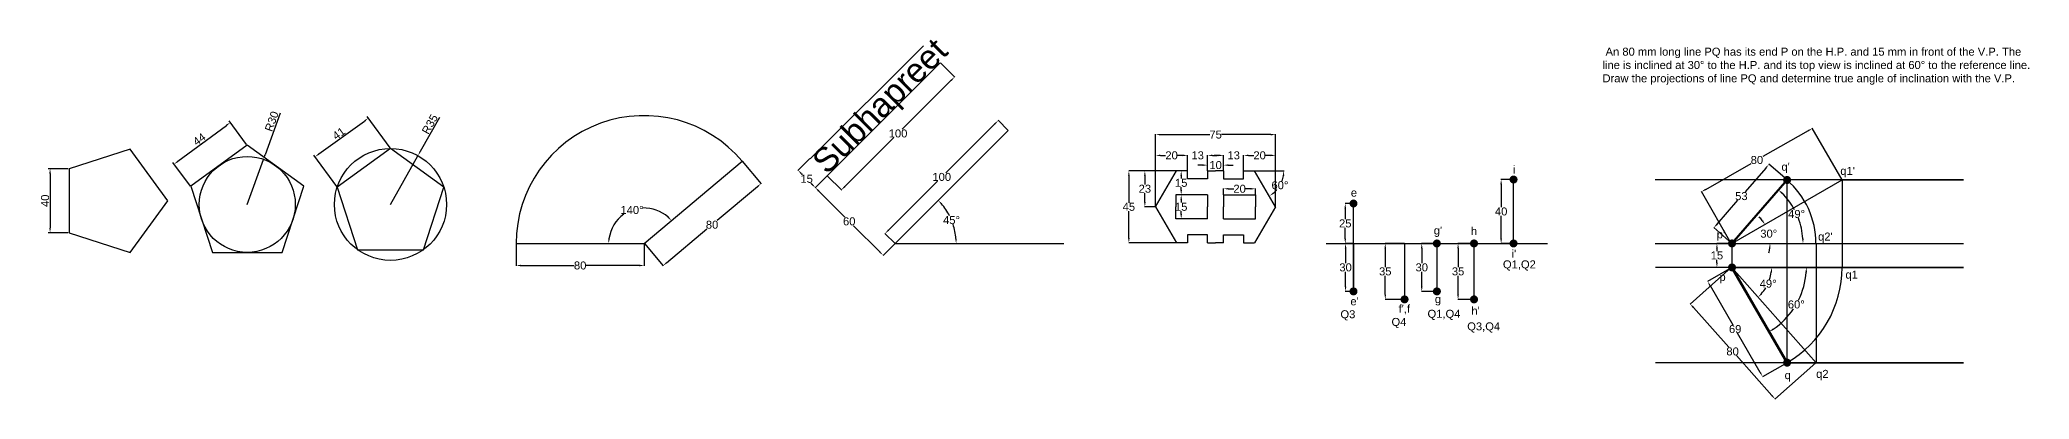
# Model space of a CAD drawing. Header units: millimetres. Extents: x 551 to 5092, y -66 to 254.
# Drawn here: x 551 to 1794, y -9 to 216 of the extents above; entities that cross this region are included whole.
import ezdxf

# ---------------------------------------------------------------- set-up
doc = ezdxf.new("R2010")
doc.units = ezdxf.units.MM
doc.header["$PDMODE"] = 35
doc.header["$PDSIZE"] = 5
doc.styles.get("Standard").update_dxf_attribs({"font": 'arial.ttf'})
doc.dimstyles.new('ISO-25', dxfattribs={"dimtxt": 5, "dimasz": 3, "dimexe": 1.25, "dimexo": 0.625, "dimtad": 1, "dimdec": 0, "dimtxsty": 'Standard', "dimcen": 2.5, "dimadec": 0, "dimazin": 0, "dimtfac": 1, "dimtdec": 0, "dimtmove": 0, "dimatfit": 3, "dimfxl": 1, "dimarcsym": 0})
doc.dimstyles.get("Standard").update_dxf_attribs({"dimtxt": 5, "dimasz": 3, "dimexe": 0.18, "dimexo": 0.0625, "dimgap": 0.09, "dimtad": 0, "dimtih": 1, "dimtoh": 1, "dimdec": 0, "dimzin": 0, "dimdsep": 46, "dimtxsty": 'Standard', "dimcen": 0.09, "dimadec": 0, "dimazin": 0, "dimtfac": 1, "dimtdec": 0, "dimtofl": 0, "dimtmove": 0, "dimatfit": 3, "dimfxl": 1, "dimtolj": 1, "dimtzin": 0, "dimarcsym": 0})

# ---------------------------------------------------------------- blocks, each defined once
blk = doc.blocks.new('*D1')
at = {"color": 0, "lineweight": -2, "transparency": 16777216}
for p, q in [((568.9, 134.9), (556.3, 134.9)), ((557.5, 131.9), (557.5, 97.9)), ((568.9, 94.9), (556.3, 94.9))]:
    blk.add_line(p, q, dxfattribs=at)
at = {"color": 0, "transparency": 16777216}
for points in [[(557, 131.9), (558, 131.9), (557.5, 134.9)], [(557, 97.9), (558, 97.9), (557.5, 94.9)]]:
    blk.add_solid(points, dxfattribs=at)
at = {"layer": 'Defpoints', "color": 0, "transparency": 16777216}
for p in [(569.5, 134.9), (557.5, 94.9), (569.5, 94.9)]:
    blk.add_point(p, dxfattribs=at)
at = {"color": 0, "transparency": 16777216, "insert": (554.4, 114.9), "char_height": 5, "attachment_point": 5, "rotation": 90}
blk.add_mtext('40', dxfattribs=at)
blk = doc.blocks.new('*D2')
at = {"color": 0, "lineweight": -2, "transparency": 16777216}
for p, q in [((637.4, 139.6), (667.7, 162.1)), ((680.3, 150.2), (669.3, 164.9)), ((645.2, 124), (634.2, 138.8))]:
    blk.add_line(p, q, dxfattribs=at)
at = {"color": 0, "transparency": 16777216}
for points in [[(667.4, 162.5), (668, 161.7), (670.1, 163.9)], [(637.1, 140), (637.7, 139.2), (635, 137.8)]]:
    blk.add_solid(points, dxfattribs=at)
at = {"layer": 'Defpoints', "color": 0, "transparency": 16777216}
for p in [(670.1, 163.9), (680.7, 149.7), (645.6, 123.5)]:
    blk.add_point(p, dxfattribs=at)
at = {"color": 0, "transparency": 16777216, "insert": (650.7, 153.4), "char_height": 5, "attachment_point": 5, "rotation": 36.6426}
blk.add_mtext('44', dxfattribs=at)
blk = doc.blocks.new('*D3')
at = {"color": 0, "lineweight": -2, "transparency": 16777216}
for p, q in [((725.5, 144.2), (754, 164.8)), ((769.9, 148.1), (755.7, 167.6)), ((736.6, 123.9), (722.4, 143.4))]:
    blk.add_line(p, q, dxfattribs=at)
at = {"color": 0, "transparency": 16777216}
for points in [[(753.7, 165.2), (754.3, 164.4), (756.4, 166.6)], [(725.2, 144.6), (725.8, 143.8), (723.1, 142.4)]]:
    blk.add_solid(points, dxfattribs=at)
at = {"layer": 'Defpoints', "color": 0, "transparency": 16777216}
for p in [(756.4, 166.6), (770.2, 147.6), (736.9, 123.4)]:
    blk.add_point(p, dxfattribs=at)
at = {"color": 0, "transparency": 16777216, "insert": (737.9, 157), "char_height": 5, "attachment_point": 5, "rotation": 36}
blk.add_mtext('41', dxfattribs=at)
blk = doc.blocks.new('*D4')
at = {"color": 0, "lineweight": -2, "transparency": 16777216}
for p, q in [((701.2, 169.8), (691.8, 143.6)), ((680.7, 112.6), (690.8, 140.8))]:
    blk.add_line(p, q, dxfattribs=at)
at = {"color": 0, "transparency": 16777216}
blk.add_solid([(691.3, 143.8), (692.3, 143.5), (690.8, 140.8)], dxfattribs=at)
at = {"layer": 'Defpoints', "color": 0, "transparency": 16777216}
for p in [(690.8, 140.8), (680.7, 112.6)]:
    blk.add_point(p, dxfattribs=at)
at = {"color": 0, "transparency": 16777216, "insert": (696, 164.6), "char_height": 5, "attachment_point": 5, "rotation": 70.298}
blk.add_mtext('R30', dxfattribs=at)
blk = doc.blocks.new('*D5')
at = {"color": 0, "lineweight": -2, "transparency": 16777216}
for p, q in [((800.8, 167), (788.8, 145.7)), ((770.2, 112.6), (787.3, 143.1))]:
    blk.add_line(p, q, dxfattribs=at)
at = {"color": 0, "transparency": 16777216}
blk.add_solid([(788.4, 146), (789.2, 145.5), (787.3, 143.1)], dxfattribs=at)
at = {"layer": 'Defpoints', "color": 0, "transparency": 16777216}
for p in [(787.3, 143.1), (770.2, 112.6)]:
    blk.add_point(p, dxfattribs=at)
at = {"color": 0, "transparency": 16777216, "insert": (794.8, 162.8), "char_height": 5, "attachment_point": 5, "rotation": 60.7041}
blk.add_mtext('R35', dxfattribs=at)
blk = doc.blocks.new('*D6')
at = {"color": 0, "lineweight": -2, "transparency": 16777216}
for p, q in [((848.7, 88.1), (848.7, 74.2)), ((928.7, 88.1), (928.7, 74.2)), ((851.7, 74.4), (885, 74.4)), ((925.7, 74.4), (892.4, 74.4))]:
    blk.add_line(p, q, dxfattribs=at)
at = {"color": 0, "transparency": 16777216}
for points in [[(851.7, 74.9), (851.7, 73.9), (848.7, 74.4)], [(925.7, 74.9), (925.7, 73.9), (928.7, 74.4)]]:
    blk.add_solid(points, dxfattribs=at)
at = {"layer": 'Defpoints', "color": 0, "transparency": 16777216}
for p in [(848.7, 88.2), (928.7, 88.2), (928.7, 74.4)]:
    blk.add_point(p, dxfattribs=at)
at = {"color": 0, "transparency": 16777216, "insert": (888.7, 74.4), "char_height": 5, "attachment_point": 5}
blk.add_mtext('\\A1;80', dxfattribs=at)
blk = doc.blocks.new('*D7')
at = {"color": 0, "lineweight": -2, "transparency": 16777216}
for p, q in [((990, 139.6), (1001.8, 125.5)), ((999.4, 123.7), (974.2, 102.6)), ((928.8, 88.1), (940.5, 74.1)), ((942.7, 76.1), (967.9, 97.3))]:
    blk.add_line(p, q, dxfattribs=at)
at = {"color": 0, "transparency": 16777216}
for points in [[(999.1, 124.1), (999.7, 123.3), (1001.7, 125.6)], [(942.4, 76.5), (943, 75.8), (940.4, 74.2)]]:
    blk.add_solid(points, dxfattribs=at)
at = {"layer": 'Defpoints', "color": 0, "transparency": 16777216}
for p in [(990, 139.6), (1001.7, 125.6), (928.7, 88.2)]:
    blk.add_point(p, dxfattribs=at)
at = {"color": 0, "transparency": 16777216, "insert": (971.1, 99.9), "char_height": 5, "attachment_point": 5}
blk.add_mtext('\\A1;80', dxfattribs=at)
blk = doc.blocks.new('*D8')
at = {"color": 0, "lineweight": -2, "transparency": 16777216}
for start, end in [(124.8326, 172.2631), (47.7369, 92.3271)]:
    blk.add_arc((928.7, 88.2), 22.2, start, end, dxfattribs=at)
at = {"color": 0, "transparency": 16777216}
for points in [[(944, 105), (943.3, 104.3), (945.7, 102.5)], [(907.2, 91.1), (906.2, 91.2), (906.5, 88.2)]]:
    blk.add_solid(points, dxfattribs=at)
at = {"layer": 'Defpoints', "color": 0, "transparency": 16777216}
for p in [(990, 139.6), (930, 110.4), (848.7, 88.2), (928.7, 88.2), (928.7, 88.2)]:
    blk.add_point(p, dxfattribs=at)
at = {"color": 0, "transparency": 16777216, "insert": (921.1, 109.1), "char_height": 5, "attachment_point": 5}
blk.add_mtext('\\A1;140°', dxfattribs=at)
blk = doc.blocks.new('*D9')
at = {"color": 0, "lineweight": -2, "transparency": 16777216}
for p, q in [((1147.8, 163), (1117.2, 132.4)), ((1156.1, 158.9), (1149.8, 165.3)), ((1081.3, 96.5), (1111.9, 127.1)), ((1085.4, 88.2), (1079.1, 94.5))]:
    blk.add_line(p, q, dxfattribs=at)
at = {"color": 0, "transparency": 16777216}
for points in [[(1147.4, 163.4), (1148.1, 162.7), (1149.9, 165.1)], [(1081, 96.9), (1081.7, 96.2), (1079.2, 94.4)]]:
    blk.add_solid(points, dxfattribs=at)
at = {"layer": 'Defpoints', "color": 0, "transparency": 16777216}
for p in [(1149.9, 165.1), (1156.1, 158.9), (1085.4, 88.2)]:
    blk.add_point(p, dxfattribs=at)
at = {"color": 0, "transparency": 16777216, "insert": (1114.6, 129.8), "char_height": 5, "attachment_point": 5}
blk.add_mtext('\\A1;100', dxfattribs=at)
blk = doc.blocks.new('*D10')
at = {"color": 0, "lineweight": -2, "transparency": 16777216}
for p, q in [((1113.8, 201.3), (1122.8, 192.3)), ((1120.5, 190.3), (1089.9, 159.7)), ((1054.1, 123.8), (1084.6, 154.4)), ((1043, 130.6), (1052.1, 121.5))]:
    blk.add_line(p, q, dxfattribs=at)
at = {"color": 0, "transparency": 16777216}
for points in [[(1120.2, 190.6), (1120.9, 189.9), (1122.6, 192.4)], [(1053.7, 124.2), (1054.4, 123.4), (1051.9, 121.7)]]:
    blk.add_solid(points, dxfattribs=at)
at = {"layer": 'Defpoints', "color": 0, "transparency": 16777216}
for p in [(1113.7, 201.3), (1122.6, 192.4), (1043, 130.6)]:
    blk.add_point(p, dxfattribs=at)
at = {"color": 0, "transparency": 16777216, "insert": (1087.3, 157), "char_height": 5, "attachment_point": 5}
blk.add_mtext('\\A1;100', dxfattribs=at)
blk = doc.blocks.new('*D11')
at = {"color": 0, "lineweight": -2, "transparency": 16777216}
for p, q in [((1043, 130.6), (1035.5, 123.1)), ((1037.7, 121.1), (1054.1, 104.6)), ((1075.9, 82.9), (1059.4, 99.3)), ((1085.4, 88.1), (1077.9, 80.6))]:
    blk.add_line(p, q, dxfattribs=at)
at = {"color": 0, "transparency": 16777216}
for points in [[(1038.1, 121.4), (1037.3, 120.7), (1035.6, 123.2)], [(1076.2, 83.2), (1075.5, 82.5), (1078, 80.8)]]:
    blk.add_solid(points, dxfattribs=at)
at = {"layer": 'Defpoints', "color": 0, "transparency": 16777216}
for p in [(1043, 130.6), (1085.4, 88.2), (1078, 80.8)]:
    blk.add_point(p, dxfattribs=at)
at = {"color": 0, "transparency": 16777216, "insert": (1056.8, 102), "char_height": 5, "attachment_point": 5}
blk.add_mtext('\\A1;60', dxfattribs=at)
blk = doc.blocks.new('*D12')
at = {"color": 0, "lineweight": -2, "transparency": 16777216}
for p, q in [((1032.2, 141.3), (1024.7, 133.8)), ((1026.9, 131.8), (1027.5, 131.2)), ((1033.5, 125.3), (1032.8, 125.9)), ((1043, 130.6), (1035.5, 123.1))]:
    blk.add_line(p, q, dxfattribs=at)
at = {"color": 0, "transparency": 16777216}
for points in [[(1027.3, 132.2), (1026.6, 131.5), (1024.8, 134)], [(1033.8, 125.7), (1033.1, 124.9), (1035.6, 123.2)]]:
    blk.add_solid(points, dxfattribs=at)
at = {"layer": 'Defpoints', "color": 0, "transparency": 16777216}
for p in [(1032.2, 141.4), (1043, 130.6), (1035.6, 123.2)]:
    blk.add_point(p, dxfattribs=at)
at = {"color": 0, "transparency": 16777216, "insert": (1030.2, 128.6), "char_height": 5, "attachment_point": 5}
blk.add_mtext('\\A1;15', dxfattribs=at)
blk = doc.blocks.new('*D13')
at = {"color": 0, "lineweight": -2, "transparency": 16777216}
for start, end in [(26.8475, 40.4981), (4.5019, 18.2854)]:
    blk.add_arc((1085.4, 88.2), 38.2, start, end, dxfattribs=at)
at = {"color": 0, "transparency": 16777216}
for points in [[(1114.1, 112.6), (1114.8, 113.3), (1112.4, 115.2)], [(1124, 91.2), (1123, 91.2), (1123.6, 88.2)]]:
    blk.add_solid(points, dxfattribs=at)
at = {"layer": 'Defpoints', "color": 0, "transparency": 16777216}
for p in [(1156.1, 158.9), (1085.4, 88.2), (1085.4, 88.2), (1122.3, 98.1), (1190.9, 88.2)]:
    blk.add_point(p, dxfattribs=at)
at = {"color": 0, "transparency": 16777216, "insert": (1120.7, 102.8), "char_height": 5, "attachment_point": 5}
blk.add_mtext('\\A1;45°', dxfattribs=at)
blk = doc.blocks.new('*D14')
at = {"color": 0, "lineweight": -2, "transparency": 16777216}
for p, q in [((1261.3, 133.6), (1231.4, 133.6)), ((1231.5, 130.6), (1231.5, 113.7)), ((1231.5, 91.6), (1231.5, 108.5)), ((1261.3, 88.6), (1231.4, 88.6))]:
    blk.add_line(p, q, dxfattribs=at)
at = {"color": 0, "transparency": 16777216}
for points in [[(1231, 130.6), (1232, 130.6), (1231.5, 133.6)], [(1231, 91.6), (1232, 91.6), (1231.5, 88.6)]]:
    blk.add_solid(points, dxfattribs=at)
at = {"layer": 'Defpoints', "color": 0, "transparency": 16777216}
for p in [(1261.3, 133.6), (1231.5, 88.6), (1261.3, 88.6)]:
    blk.add_point(p, dxfattribs=at)
at = {"color": 0, "transparency": 16777216, "insert": (1231.5, 111.1), "char_height": 5, "attachment_point": 5}
blk.add_mtext('\\A1;45', dxfattribs=at)
blk = doc.blocks.new('*D15')
at = {"color": 0, "lineweight": -2, "transparency": 16777216}
for p, q in [((1268.2, 133.6), (1264, 133.6)), ((1264.2, 130.6), (1264.2, 128.8)), ((1268.2, 118.6), (1264, 118.6)), ((1264.2, 121.6), (1264.2, 123.5))]:
    blk.add_line(p, q, dxfattribs=at)
at = {"color": 0, "transparency": 16777216}
for points in [[(1263.7, 130.6), (1264.7, 130.6), (1264.2, 133.6)], [(1263.7, 121.6), (1264.7, 121.6), (1264.2, 118.6)]]:
    blk.add_solid(points, dxfattribs=at)
at = {"layer": 'Defpoints', "color": 0, "transparency": 16777216}
for p in [(1268.2, 133.6), (1264.2, 118.6), (1268.2, 118.6)]:
    blk.add_point(p, dxfattribs=at)
at = {"color": 0, "transparency": 16777216, "insert": (1264.2, 126.1), "char_height": 5, "attachment_point": 5}
blk.add_mtext('\\A1;15', dxfattribs=at)
blk = doc.blocks.new('*D16')
at = {"color": 0, "lineweight": -2, "transparency": 16777216}
for p, q in [((1248.2, 133.6), (1241.3, 133.6)), ((1241.5, 130.6), (1241.5, 125)), ((1241.5, 114.1), (1241.5, 119.7)), ((1248.2, 111.1), (1241.3, 111.1))]:
    blk.add_line(p, q, dxfattribs=at)
at = {"color": 0, "transparency": 16777216}
for points in [[(1241, 130.6), (1242, 130.6), (1241.5, 133.6)], [(1241, 114.1), (1242, 114.1), (1241.5, 111.1)]]:
    blk.add_solid(points, dxfattribs=at)
at = {"layer": 'Defpoints', "color": 0, "transparency": 16777216}
for p in [(1241.5, 133.6), (1248.2, 133.6), (1248.2, 111.1)]:
    blk.add_point(p, dxfattribs=at)
at = {"color": 0, "transparency": 16777216, "insert": (1241.5, 122.4), "char_height": 5, "attachment_point": 5}
blk.add_mtext('\\A1;23', dxfattribs=at)
blk = doc.blocks.new('*D18')
at = {"color": 0, "lineweight": -2, "transparency": 16777216}
for p, q in [((1248.2, 111.2), (1248.2, 156.5)), ((1251.2, 156.3), (1282.1, 156.3)), ((1320.2, 156.3), (1289.4, 156.3)), ((1323.2, 111.2), (1323.2, 156.5))]:
    blk.add_line(p, q, dxfattribs=at)
at = {"color": 0, "transparency": 16777216}
for points in [[(1251.2, 156.8), (1251.2, 155.8), (1248.2, 156.3)], [(1320.2, 156.8), (1320.2, 155.8), (1323.2, 156.3)]]:
    blk.add_solid(points, dxfattribs=at)
at = {"layer": 'Defpoints', "color": 0, "transparency": 16777216}
for p in [(1323.2, 156.3), (1248.2, 111.1), (1323.2, 111.1)]:
    blk.add_point(p, dxfattribs=at)
at = {"color": 0, "transparency": 16777216, "insert": (1285.7, 156.3), "char_height": 5, "attachment_point": 5}
blk.add_mtext('\\A1;75', dxfattribs=at)
blk = doc.blocks.new('*D19')
at = {"color": 0, "lineweight": -2, "transparency": 16777216}
for p, q in [((1265.2, 143.3), (1262.2, 143.3)), ((1268.2, 133.7), (1268.2, 143.4)), ((1280.7, 133.7), (1280.7, 143.4)), ((1283.7, 143.3), (1286.7, 143.3))]:
    blk.add_line(p, q, dxfattribs=at)
at = {"color": 0, "transparency": 16777216}
for points in [[(1265.2, 143.8), (1265.2, 142.8), (1268.2, 143.3)], [(1283.7, 143.8), (1283.7, 142.8), (1280.7, 143.3)]]:
    blk.add_solid(points, dxfattribs=at)
at = {"layer": 'Defpoints', "color": 0, "transparency": 16777216}
for p in [(1280.7, 143.3), (1268.2, 133.6), (1280.7, 133.6)]:
    blk.add_point(p, dxfattribs=at)
at = {"color": 0, "transparency": 16777216, "insert": (1274.5, 143.3), "char_height": 5, "attachment_point": 5}
blk.add_mtext('\\A1;13', dxfattribs=at)
blk = doc.blocks.new('*D21')
at = {"color": 0, "lineweight": -2, "transparency": 16777216}
for p, q in [((1277.7, 137.2), (1274.7, 137.2)), ((1280.7, 133.7), (1280.7, 137.3)), ((1290.7, 133.7), (1290.7, 137.3)), ((1293.7, 137.2), (1296.7, 137.2))]:
    blk.add_line(p, q, dxfattribs=at)
at = {"color": 0, "transparency": 16777216}
for points in [[(1277.7, 137.7), (1277.7, 136.7), (1280.7, 137.2)], [(1293.7, 137.7), (1293.7, 136.7), (1290.7, 137.2)]]:
    blk.add_solid(points, dxfattribs=at)
at = {"layer": 'Defpoints', "color": 0, "transparency": 16777216}
for p in [(1290.7, 137.2), (1280.7, 133.6), (1290.7, 133.6)]:
    blk.add_point(p, dxfattribs=at)
at = {"color": 0, "transparency": 16777216, "insert": (1285.7, 137.2), "char_height": 5, "attachment_point": 5}
blk.add_mtext('\\A1;10', dxfattribs=at)
blk = doc.blocks.new('*D22')
at = {"color": 0, "lineweight": -2, "transparency": 16777216}
for p, q in [((1268.2, 118.6), (1264.1, 118.6)), ((1264.2, 115.6), (1264.2, 113.8)), ((1268.2, 103.6), (1264.1, 103.6)), ((1264.2, 106.6), (1264.2, 108.5))]:
    blk.add_line(p, q, dxfattribs=at)
at = {"color": 0, "transparency": 16777216}
for points in [[(1263.7, 115.6), (1264.7, 115.6), (1264.2, 118.6)], [(1263.7, 106.6), (1264.7, 106.6), (1264.2, 103.6)]]:
    blk.add_solid(points, dxfattribs=at)
at = {"layer": 'Defpoints', "color": 0, "transparency": 16777216}
for p in [(1268.2, 118.6), (1264.2, 103.6), (1268.2, 103.6)]:
    blk.add_point(p, dxfattribs=at)
at = {"color": 0, "transparency": 16777216, "insert": (1264.2, 111.1), "char_height": 5, "attachment_point": 5}
blk.add_mtext('\\A1;15', dxfattribs=at)
blk = doc.blocks.new('*D24')
at = {"color": 0, "lineweight": -2, "transparency": 16777216}
for p, q in [((1371.8, 113.2), (1366.6, 113.2)), ((1366.7, 110.2), (1366.7, 103.3)), ((1371.8, 88.2), (1366.6, 88.2)), ((1366.7, 91.2), (1366.7, 98))]:
    blk.add_line(p, q, dxfattribs=at)
at = {"color": 0, "transparency": 16777216}
for points in [[(1366.2, 110.2), (1367.2, 110.2), (1366.7, 113.2)], [(1366.2, 91.2), (1367.2, 91.2), (1366.7, 88.2)]]:
    blk.add_solid(points, dxfattribs=at)
at = {"layer": 'Defpoints', "color": 0, "transparency": 16777216}
for p in [(1371.9, 113.2), (1366.7, 88.2), (1371.9, 88.2)]:
    blk.add_point(p, dxfattribs=at)
at = {"color": 0, "transparency": 16777216, "insert": (1366.7, 100.7), "char_height": 5, "attachment_point": 5}
blk.add_mtext('\\A1;25', dxfattribs=at)
blk = doc.blocks.new('*D25')
at = {"color": 0, "lineweight": -2, "transparency": 16777216}
for p, q in [((1371.8, 88.2), (1366.7, 88.2)), ((1366.9, 85.2), (1366.9, 75.8)), ((1366.9, 61.2), (1366.9, 70.5)), ((1371.8, 58.2), (1366.7, 58.2))]:
    blk.add_line(p, q, dxfattribs=at)
at = {"color": 0, "transparency": 16777216}
for points in [[(1366.4, 85.2), (1367.4, 85.2), (1366.9, 88.2)], [(1366.4, 61.2), (1367.4, 61.2), (1366.9, 58.2)]]:
    blk.add_solid(points, dxfattribs=at)
at = {"layer": 'Defpoints', "color": 0, "transparency": 16777216}
for p in [(1371.9, 88.2), (1366.9, 58.2), (1371.9, 58.2)]:
    blk.add_point(p, dxfattribs=at)
at = {"color": 0, "transparency": 16777216, "insert": (1366.9, 73.2), "char_height": 5, "attachment_point": 5}
blk.add_mtext('\\A1;30', dxfattribs=at)
blk = doc.blocks.new('*D26')
at = {"color": 0, "lineweight": -2, "transparency": 16777216}
for p, q in [((1403.7, 88.2), (1391.6, 88.2)), ((1391.7, 85.2), (1391.7, 73.3)), ((1391.7, 56.2), (1391.7, 68)), ((1403.7, 53.2), (1391.6, 53.2))]:
    blk.add_line(p, q, dxfattribs=at)
at = {"color": 0, "transparency": 16777216}
for points in [[(1391.2, 85.2), (1392.2, 85.2), (1391.7, 88.2)], [(1391.2, 56.2), (1392.2, 56.2), (1391.7, 53.2)]]:
    blk.add_solid(points, dxfattribs=at)
at = {"layer": 'Defpoints', "color": 0, "transparency": 16777216}
for p in [(1403.7, 88.2), (1391.7, 53.2), (1403.7, 53.2)]:
    blk.add_point(p, dxfattribs=at)
at = {"color": 0, "transparency": 16777216, "insert": (1391.7, 70.7), "char_height": 5, "attachment_point": 5}
blk.add_mtext('\\A1;35', dxfattribs=at)
blk = doc.blocks.new('*D27')
at = {"color": 0, "lineweight": -2, "transparency": 16777216}
for p, q in [((1423.9, 88.2), (1414.3, 88.2)), ((1414.5, 85.2), (1414.5, 75.8)), ((1414.5, 61.2), (1414.5, 70.5)), ((1423.9, 58.2), (1414.3, 58.2))]:
    blk.add_line(p, q, dxfattribs=at)
at = {"color": 0, "transparency": 16777216}
for points in [[(1414, 85.2), (1415, 85.2), (1414.5, 88.2)], [(1414, 61.2), (1415, 61.2), (1414.5, 58.2)]]:
    blk.add_solid(points, dxfattribs=at)
at = {"layer": 'Defpoints', "color": 0, "transparency": 16777216}
for p in [(1423.9, 88.2), (1414.5, 58.2), (1423.9, 58.2)]:
    blk.add_point(p, dxfattribs=at)
at = {"color": 0, "transparency": 16777216, "insert": (1414.5, 73.2), "char_height": 5, "attachment_point": 5}
blk.add_mtext('\\A1;30', dxfattribs=at)
blk = doc.blocks.new('*D28')
at = {"color": 0, "lineweight": -2, "transparency": 16777216}
for p, q in [((1447.1, 88.2), (1437, 88.2)), ((1437.2, 85.2), (1437.2, 73.3)), ((1437.2, 56.2), (1437.2, 68)), ((1447.1, 53.2), (1437, 53.2))]:
    blk.add_line(p, q, dxfattribs=at)
at = {"color": 0, "transparency": 16777216}
for points in [[(1436.7, 85.2), (1437.7, 85.2), (1437.2, 88.2)], [(1436.7, 56.2), (1437.7, 56.2), (1437.2, 53.2)]]:
    blk.add_solid(points, dxfattribs=at)
at = {"layer": 'Defpoints', "color": 0, "transparency": 16777216}
for p in [(1447.1, 88.2), (1437.2, 53.2), (1447.1, 53.2)]:
    blk.add_point(p, dxfattribs=at)
at = {"color": 0, "transparency": 16777216, "insert": (1437.2, 70.7), "char_height": 5, "attachment_point": 5}
blk.add_mtext('\\A1;35', dxfattribs=at)
blk = doc.blocks.new('*D29')
at = {"color": 0, "lineweight": -2, "transparency": 16777216}
for p, q in [((1471.8, 128.2), (1463.9, 128.2)), ((1464.1, 125.2), (1464.1, 110.8)), ((1464.1, 91.2), (1464.1, 105.5)), ((1471.8, 88.2), (1463.9, 88.2))]:
    blk.add_line(p, q, dxfattribs=at)
at = {"color": 0, "transparency": 16777216}
for points in [[(1463.6, 125.2), (1464.6, 125.2), (1464.1, 128.2)], [(1463.6, 91.2), (1464.6, 91.2), (1464.1, 88.2)]]:
    blk.add_solid(points, dxfattribs=at)
at = {"layer": 'Defpoints', "color": 0, "transparency": 16777216}
for p in [(1464.1, 128.2), (1471.9, 128.2), (1471.9, 88.2)]:
    blk.add_point(p, dxfattribs=at)
at = {"color": 0, "transparency": 16777216, "insert": (1464.1, 108.2), "char_height": 5, "attachment_point": 5}
blk.add_mtext('\\A1;40', dxfattribs=at)
blk = doc.blocks.new('*D30')
at = {"color": 0, "lineweight": -2, "transparency": 16777216}
for p, q in [((1608.3, 88.2), (1598.8, 88.2)), ((1598.9, 85.2), (1598.9, 83.3)), ((1598.9, 76.2), (1598.9, 78)), ((1608.3, 73.2), (1598.8, 73.2))]:
    blk.add_line(p, q, dxfattribs=at)
at = {"color": 0, "transparency": 16777216}
for points in [[(1598.4, 85.2), (1599.4, 85.2), (1598.9, 88.2)], [(1598.4, 76.2), (1599.4, 76.2), (1598.9, 73.2)]]:
    blk.add_solid(points, dxfattribs=at)
at = {"layer": 'Defpoints', "color": 0, "transparency": 16777216}
for p in [(1608.3, 88.2), (1598.9, 73.2), (1608.3, 73.2)]:
    blk.add_point(p, dxfattribs=at)
at = {"color": 0, "transparency": 16777216, "insert": (1598.9, 80.7), "char_height": 5, "attachment_point": 5}
blk.add_mtext('\\A1;15', dxfattribs=at)
blk = doc.blocks.new('*D31')
at = {"color": 0, "lineweight": -2, "transparency": 16777216}
for p, q in [((1642.7, 127.9), (1631.3, 137.8)), ((1629.4, 135.4), (1616.5, 120.5)), ((1599, 100.2), (1611.9, 115.2)), ((1608.3, 88.2), (1596.9, 98.1))]:
    blk.add_line(p, q, dxfattribs=at)
at = {"color": 0, "transparency": 16777216}
for points in [[(1629.1, 135.7), (1629.8, 135.1), (1631.4, 137.7)], [(1598.6, 100.6), (1599.4, 99.9), (1597, 98)]]:
    blk.add_solid(points, dxfattribs=at)
at = {"layer": 'Defpoints', "color": 0, "transparency": 16777216}
for p in [(1631.4, 137.7), (1642.7, 127.9), (1608.3, 88.2)]:
    blk.add_point(p, dxfattribs=at)
at = {"color": 0, "transparency": 16777216, "insert": (1614.2, 117.8), "char_height": 5, "attachment_point": 5}
blk.add_mtext('\\A1;53', dxfattribs=at)
blk = doc.blocks.new('*D33')
at = {"color": 0, "lineweight": -2, "transparency": 16777216}
for p, q in [((1608.3, 73.1), (1593, 64.3)), ((1594.6, 61.8), (1608.8, 37.3)), ((1626, 7.4), (1611.8, 32)), ((1642.7, 13.6), (1627.3, 4.7))]:
    blk.add_line(p, q, dxfattribs=at)
at = {"color": 0, "transparency": 16777216}
for points in [[(1595, 62.1), (1594.2, 61.6), (1593.1, 64.4)], [(1626.4, 7.7), (1625.6, 7.2), (1627.5, 4.8)]]:
    blk.add_solid(points, dxfattribs=at)
at = {"layer": 'Defpoints', "color": 0, "transparency": 16777216}
for p in [(1608.3, 73.2), (1642.7, 13.6), (1627.5, 4.8)]:
    blk.add_point(p, dxfattribs=at)
at = {"color": 0, "transparency": 16777216, "insert": (1610.3, 34.6), "char_height": 5, "attachment_point": 5}
blk.add_mtext('\\A1;69', dxfattribs=at)
blk = doc.blocks.new('*D36')
at = {"color": 0, "lineweight": -2, "transparency": 16777216}
for p, q in [((1607.8, 73.1), (1582.1, 50.3)), ((1584.2, 48.1), (1606.4, 23.2)), ((1633.2, -6.9), (1611.1, 18)), ((1660.8, 13.6), (1635.1, -9.3))]:
    blk.add_line(p, q, dxfattribs=at)
at = {"color": 0, "transparency": 16777216}
for points in [[(1584.6, 48.5), (1583.8, 47.8), (1582.2, 50.4)], [(1633.6, -6.6), (1632.9, -7.3), (1635.2, -9.2)]]:
    blk.add_solid(points, dxfattribs=at)
at = {"layer": 'Defpoints', "color": 0, "transparency": 16777216}
for p in [(1607.8, 73.2), (1582.2, 50.4), (1660.9, 13.6)]:
    blk.add_point(p, dxfattribs=at)
at = {"color": 0, "transparency": 16777216, "insert": (1608.7, 20.6), "char_height": 5, "attachment_point": 5}
blk.add_mtext('\\A1;80', dxfattribs=at)
blk = doc.blocks.new('*D37')
at = {"color": 0, "lineweight": -2, "transparency": 16777216}
for p, q in [((1656, 158.7), (1627.6, 142.5)), ((1677.1, 127.9), (1658.5, 160.4)), ((1591.9, 122), (1620.3, 138.3)), ((1607.8, 88.2), (1589.2, 120.7))]:
    blk.add_line(p, q, dxfattribs=at)
at = {"color": 0, "transparency": 16777216}
for points in [[(1655.7, 159.2), (1656.2, 158.3), (1658.6, 160.2)], [(1591.6, 122.5), (1592.1, 121.6), (1589.3, 120.5)]]:
    blk.add_solid(points, dxfattribs=at)
at = {"layer": 'Defpoints', "color": 0, "transparency": 16777216}
for p in [(1677.1, 127.9), (1589.3, 120.5), (1607.8, 88.2)]:
    blk.add_point(p, dxfattribs=at)
at = {"color": 0, "transparency": 16777216, "insert": (1623.9, 140.4), "char_height": 5, "attachment_point": 5}
blk.add_mtext('\\A1;80', dxfattribs=at)
blk = doc.blocks.new('*D38')
at = {"color": 0, "lineweight": -2, "transparency": 16777216}
for start, end in [(37.2356, 44.4712), (345.5288, 352.7644)]:
    blk.add_arc((1608.3, 88.2), 23.8, start, end, dxfattribs=at)
at = {"color": 0, "transparency": 16777216}
for points in [[(1627.7, 102.8), (1626.8, 102.3), (1628.9, 100.1)], [(1631.4, 85.2), (1632.4, 85.2), (1632.1, 88.2)]]:
    blk.add_solid(points, dxfattribs=at)
at = {"layer": 'Defpoints', "color": 0, "transparency": 16777216}
for p in [(1677.1, 127.9), (1560.3, 88.2), (1608.3, 88.2), (1631.7, 92.3), (1753, 88.2)]:
    blk.add_point(p, dxfattribs=at)
at = {"color": 0, "transparency": 16777216, "insert": (1631.3, 94.3), "char_height": 5, "attachment_point": 5}
blk.add_mtext('\\A1;30°', dxfattribs=at)
blk = doc.blocks.new('*D39')
at = {"color": 0, "lineweight": -2, "transparency": 16777216}
for start, end in [(28.3658, 45.2323), (3.8743, 20.8536)]:
    blk.add_arc((1608.3, 88.2), 44.4, start, end, dxfattribs=at)
at = {"color": 0, "transparency": 16777216}
for points in [[(1639.2, 119.3), (1639.9, 120.1), (1637.4, 121.7)], [(1653.1, 91.2), (1652.1, 91.2), (1652.7, 88.2)]]:
    blk.add_solid(points, dxfattribs=at)
at = {"layer": 'Defpoints', "color": 0, "transparency": 16777216}
for p in [(1642.7, 127.9), (1650.9, 100.7), (1560.3, 88.2), (1608.3, 88.2), (1753, 88.2)]:
    blk.add_point(p, dxfattribs=at)
at = {"color": 0, "transparency": 16777216, "insert": (1648.7, 106.6), "char_height": 5, "attachment_point": 5}
blk.add_mtext('\\A1;49°', dxfattribs=at)
blk = doc.blocks.new('*D40')
at = {"color": 0, "lineweight": -2, "transparency": 16777216}
for start, end in [(342.2628, 353.0506), (318.3591, 328.7868)]:
    blk.add_arc((1608.3, 73.2), 24.7, start, end, dxfattribs=at)
at = {"color": 0, "transparency": 16777216}
for points in [[(1632.4, 70.2), (1633.4, 70.2), (1633.1, 73.2)], [(1627.2, 56.4), (1626.5, 57.1), (1624.7, 54.6)]]:
    blk.add_solid(points, dxfattribs=at)
at = {"layer": 'Defpoints', "color": 0, "transparency": 16777216}
for p in [(1560.6, 73.2), (1608.3, 73.2), (1753, 73.2), (1629.2, 59.9), (1660.9, 13.6)]:
    blk.add_point(p, dxfattribs=at)
at = {"color": 0, "transparency": 16777216, "insert": (1630.9, 63), "char_height": 5, "attachment_point": 5}
blk.add_mtext('\\A1;49°', dxfattribs=at)
blk = doc.blocks.new('*D41')
at = {"color": 0, "lineweight": -2, "transparency": 16777216}
for start, end in [(333.6994, 356.2975), (303.7025, 326.157)]:
    blk.add_arc((1608.3, 73.2), 46.4, start, end, dxfattribs=at)
at = {"color": 0, "transparency": 16777216}
for points in [[(1654.2, 70.2), (1655.2, 70.2), (1654.8, 73.2)], [(1634.4, 34.1), (1633.8, 35), (1631.5, 33)]]:
    blk.add_solid(points, dxfattribs=at)
at = {"layer": 'Defpoints', "color": 0, "transparency": 16777216}
for p in [(1560.6, 73.2), (1608.3, 73.2), (1753, 73.2), (1643.9, 43.3), (1642.7, 13.6)]:
    blk.add_point(p, dxfattribs=at)
at = {"color": 0, "transparency": 16777216, "insert": (1648.5, 50), "char_height": 5, "attachment_point": 5}
blk.add_mtext('\\A1;60°', dxfattribs=at)
blk = doc.blocks.new('*D100')
at = {"color": 0, "lineweight": -2, "transparency": 16777216}
for p, q in [((1290.7, 118.7), (1290.7, 122.6)), ((1293.7, 122.4), (1297, 122.4)), ((1307.6, 122.4), (1304.4, 122.4)), ((1310.6, 118.7), (1310.6, 122.6))]:
    blk.add_line(p, q, dxfattribs=at)
at = {"color": 0, "transparency": 16777216}
for points in [[(1293.7, 122.9), (1293.7, 121.9), (1290.7, 122.4)], [(1307.6, 122.9), (1307.6, 121.9), (1310.6, 122.4)]]:
    blk.add_solid(points, dxfattribs=at)
at = {"layer": 'Defpoints', "color": 0, "transparency": 16777216}
for p in [(1290.7, 118.6), (1310.6, 122.4), (1310.6, 118.6)]:
    blk.add_point(p, dxfattribs=at)
at = {"color": 0, "transparency": 16777216, "insert": (1300.7, 122.4), "char_height": 5, "attachment_point": 5}
blk.add_mtext('\\A1;20', dxfattribs=at)
blk = doc.blocks.new('*D101')
at = {"color": 0, "lineweight": -2, "transparency": 16777216}
blk.add_line((1310.2, 133.6), (1328.5, 133.6), dxfattribs=at)
for start, end in [(339.3336, 350.5274), (309.6831, 319.9175)]:
    blk.add_arc((1310.1, 133.6), 18.2, start, end, dxfattribs=at)
at = {"color": 0, "transparency": 16777216}
for points in [[(1327.6, 130.7), (1328.6, 130.6), (1328.3, 133.6)], [(1322, 119.2), (1321.5, 120), (1319.3, 117.9)]]:
    blk.add_solid(points, dxfattribs=at)
at = {"layer": 'Defpoints', "color": 0, "transparency": 16777216}
for p in [(1303.2, 133.6), (1310.1, 133.6), (1310.1, 133.6), (1324.1, 122), (1323.2, 111.1)]:
    blk.add_point(p, dxfattribs=at)
at = {"color": 0, "transparency": 16777216, "insert": (1325.9, 124.6), "char_height": 5, "attachment_point": 5}
blk.add_mtext('\\A1;60°', dxfattribs=at)
blk = doc.blocks.new('*D102')
at = {"color": 0, "lineweight": -2, "transparency": 16777216}
for p, q in [((1287.7, 143.3), (1284.7, 143.3)), ((1290.7, 133.7), (1290.7, 143.4)), ((1303.2, 133.7), (1303.2, 143.4)), ((1306.2, 143.3), (1309.2, 143.3))]:
    blk.add_line(p, q, dxfattribs=at)
at = {"color": 0, "transparency": 16777216}
for points in [[(1287.7, 143.8), (1287.7, 142.8), (1290.7, 143.3)], [(1306.2, 143.8), (1306.2, 142.8), (1303.2, 143.3)]]:
    blk.add_solid(points, dxfattribs=at)
at = {"layer": 'Defpoints', "color": 0, "transparency": 16777216}
for p in [(1303.2, 143.3), (1290.7, 133.6), (1303.2, 133.6)]:
    blk.add_point(p, dxfattribs=at)
at = {"color": 0, "transparency": 16777216, "insert": (1297, 143.3), "char_height": 5, "attachment_point": 5}
blk.add_mtext('\\A1;13', dxfattribs=at)
blk = doc.blocks.new('*D103')
at = {"color": 0, "lineweight": -2, "transparency": 16777216}
for p, q in [((1303.2, 133.7), (1303.2, 143.4)), ((1306.2, 143.3), (1309.5, 143.3)), ((1320.2, 143.3), (1316.9, 143.3)), ((1323.2, 133.7), (1323.2, 143.4))]:
    blk.add_line(p, q, dxfattribs=at)
at = {"color": 0, "transparency": 16777216}
for points in [[(1306.2, 143.8), (1306.2, 142.8), (1303.2, 143.3)], [(1320.2, 143.8), (1320.2, 142.8), (1323.2, 143.3)]]:
    blk.add_solid(points, dxfattribs=at)
at = {"layer": 'Defpoints', "color": 0, "transparency": 16777216}
for p in [(1323.2, 143.3), (1303.2, 133.6), (1323.2, 133.6)]:
    blk.add_point(p, dxfattribs=at)
at = {"color": 0, "transparency": 16777216, "insert": (1313.2, 143.3), "char_height": 5, "attachment_point": 5}
blk.add_mtext('\\A1;20', dxfattribs=at)
blk = doc.blocks.new('*D104')
at = {"color": 0, "lineweight": -2, "transparency": 16777216}
for p, q in [((1248.2, 133.7), (1248.2, 143.4)), ((1251.2, 143.3), (1254.5, 143.3)), ((1265.2, 143.3), (1261.9, 143.3)), ((1268.2, 133.7), (1268.2, 143.4))]:
    blk.add_line(p, q, dxfattribs=at)
at = {"color": 0, "transparency": 16777216}
for points in [[(1251.2, 143.8), (1251.2, 142.8), (1248.2, 143.3)], [(1265.2, 143.8), (1265.2, 142.8), (1268.2, 143.3)]]:
    blk.add_solid(points, dxfattribs=at)
at = {"layer": 'Defpoints', "color": 0, "transparency": 16777216}
for p in [(1268.2, 143.3), (1248.2, 133.6), (1268.2, 133.6)]:
    blk.add_point(p, dxfattribs=at)
at = {"color": 0, "transparency": 16777216, "insert": (1258.2, 143.3), "char_height": 5, "attachment_point": 5}
blk.add_mtext('\\A1;20', dxfattribs=at)

msp = doc.modelspace()

# ---------------------------------------------------------------- linework, layer by layer
for p, q in [((1032.4, 141.2), (1103.1, 211.9)), ((1043, 130.6), (1113.7, 201.3)), ((1085.4, 88.2), (1156.1, 158.9)), ((928.7, 88.2), (990, 139.6)), ((1248.2, 111.1), (1261.3, 133.6)), ((1268.2, 133.6), (1261.3, 133.6)), ((1268.2, 128.6), (1268.2, 133.6)), ((1280.7, 128.6), (1268.2, 128.6)), ((1280.7, 133.6), (1280.7, 128.6)), ((1280.7, 133.6), (1285.7, 133.6)), ((1290.7, 133.6), (1285.7, 133.6)), ((1290.7, 133.6), (1290.7, 128.6)), ((1290.7, 128.6), (1303.2, 128.6)), ((1303.2, 133.6), (1310.1, 133.6)), ((1303.2, 128.6), (1303.2, 133.6)), ((1323.2, 111.1), (1310.1, 133.6)), ((1471.9, 88.2), (1471.9, 128.2)), ((1753, 127.9), (1560.3, 127.9)), ((1608.3, 88.2), (1677.1, 127.9)), ((1642.7, 13.6), (1642.7, 127.9)), ((1677.1, 127.9), (1753, 127.9)), ((1677.1, 127.9), (1677.1, 73.2)), ((1280.7, 118.6), (1260.9, 118.6)), ((1260.9, 118.6), (1260.9, 111.1)), ((1280.7, 118.6), (1280.7, 111.1)), ((1290.7, 118.6), (1310.6, 118.6)), ((1290.7, 118.6), (1290.7, 111.1)), ((1310.6, 118.6), (1310.6, 111.1)), ((1371.9, 58.2), (1371.9, 113.2)), ((1248.2, 111.1), (1261.3, 88.6)), ((1260.9, 103.6), (1260.9, 111.1)), ((1280.7, 103.6), (1260.9, 103.6)), ((1280.7, 103.6), (1280.7, 111.1)), ((1290.7, 103.6), (1290.7, 111.1)), ((1290.7, 103.6), (1310.6, 103.6)), ((1323.2, 111.1), (1310.1, 88.6)), ((1310.6, 103.6), (1310.6, 111.1)), ((848.7, 88.2), (928.7, 88.2)), ((1085.4, 88.2), (1190.9, 88.2)), ((1268.2, 88.6), (1261.3, 88.6)), ((1280.7, 93.6), (1268.2, 93.6)), ((1268.2, 93.6), (1268.2, 88.6)), ((1280.7, 88.6), (1280.7, 93.6)), ((1280.7, 88.6), (1285.7, 88.6)), ((1290.7, 88.6), (1285.7, 88.6)), ((1290.7, 88.6), (1290.7, 93.6)), ((1290.7, 93.6), (1303.2, 93.6)), ((1303.2, 93.6), (1303.2, 88.6)), ((1303.2, 88.6), (1310.1, 88.6)), ((1354.7, 88.2), (1493.1, 88.2)), ((1371.9, 88.2), (1371.9, 58.2)), ((1403.7, 88.2), (1403.7, 53.2)), ((1423.9, 88.2), (1423.9, 58.2)), ((1447.1, 88.2), (1447.1, 53.2)), ((1560.3, 88.2), (1753, 88.2)), ((1608.3, 88.2), (1608.3, 73.2)), ((1660.9, 88.2), (1660.9, 13.6)), ((1753, 73.2), (1560.6, 73.2)), ((1608.3, 73.2), (1753, 73.2)), ((1660.9, 13.6), (1608.3, 73.2)), ((1753, 13.6), (1560.6, 13.6)), ((1642.7, 13.6), (1753, 13.6))]:
    msp.add_line(p, q)
at = {"lineweight": 53}
for p, q in [((1642.7, 127.9), (1608.3, 88.2)), ((1608.3, 73.2), (1642.7, 13.6))]:
    msp.add_line(p, q, dxfattribs=at)
for points in [[(680.7, 149.7), (645.4, 124), (658.9, 82.6), (702.5, 82.6), (716, 124)], [(569.5, 134.9), (569.5, 94.9), (607.6, 82.5), (631.1, 114.9), (607.6, 147.2)], [(770.2, 147.6), (736.9, 123.4), (749.6, 84.3), (790.8, 84.3), (803.5, 123.4)]]:
    msp.add_lwpolyline(points, close=True)
at = {"const_width": 2.5}
for points in [[(1470.6, 128.2, 1), (1473.1, 128.2, 1)], [(1641.5, 127.9, 1), (1644, 127.9, 1)], [(1370.6, 113.2, 1), (1373.1, 113.2, 1)], [(1422.7, 88.2, 1), (1425.2, 88.2, 1)], [(1445.9, 88.2, 1), (1448.4, 88.2, 1)], [(1470.6, 88.2, 1), (1473.1, 88.2, 1)], [(1607.1, 88.2, 1), (1609.6, 88.2, 1)], [(1607.1, 73.2, 1), (1609.6, 73.2, 1)], [(1370.6, 58.2, 1), (1373.1, 58.2, 1)], [(1402.5, 53.2, 1), (1405, 53.2, 1)], [(1422.7, 58.2, 1), (1425.2, 58.2, 1)], [(1445.9, 53.2, 1), (1448.4, 53.2, 1)], [(1641.5, 13.6, 1), (1644, 13.6, 1)]]:
    msp.add_lwpolyline(points, format="xyb", close=True, dxfattribs=at)
for centre, radius in [((680.7, 112.6), 30), ((770.2, 112.6), 35)]:
    msp.add_circle(centre, radius)
for centre, radius, start, end in [((928.7, 88.2), 80, 40, 180), ((1608.3, 88.2), 52.5, 0, 49.1066), ((1608.3, 73.2), 68.8, 300, 0)]:
    msp.add_arc(centre, radius, start, end)

# ---------------------------------------------------------------- texts
at = {"insert": (1032.2, 141.4), "char_height": 15, "attachment_point": 1, "rotation": 45}
msp.add_mtext_dynamic_manual_height_columns('Subhapreet', width=99.313, gutter_width=75, heights=[0], dxfattribs=at)
at = {"char_height": 5, "attachment_point": 1}
for s, width, heights, insert in [(' An 80 mm long line PQ has its end P on the H.P. and 15 mm in front of the V.P. The \\Pline is inclined at 30° to the H.P. and its top view is inclined at 60° to the reference line. \\PDraw the projections of line PQ and determine true angle of inclination with the V.P.', 274.427, [0], (1527.4, 210.7)), ('i', 9.302, [0], (1471.5, 136.9)), ("q'", 13.386, [0], (1639.2, 138.7)), ("q1'", 10.504, [0], (1676, 136.1)), ('e', 11.828, [0], (1370.2, 122.5)), ("g'", 12.114, [0], (1422, 98.8)), ('h', 6.72, [0], (1445.2, 98.4)), ("p'", 5.899, [0], (1598.8, 96.4)), ("q2' ", 8.187, [0], (1662.1, 95)), ('Q1,Q2', 21.821, [0], (1465.2, 77.6)), ("i'", 7.783, [0], (1470.6, 84.3)), ('p', 8.455, [0], (1600.5, 69.7)), ('q1', 13.34, [0], (1679.2, 71.2)), ("e'", 15.934, [0], (1369.9, 54.5)), ("f',f", 8.421, [0], (1400, 49.8)), ('g', 11.325, [0], (1422.7, 55.9)), ('Q3', 15.117, [5.48], (1363.7, 46.4)), ('Q4', 17.44, [0], (1395.6, 41.6)), ('Q1,Q4', 17.575, [0], (1418.1, 46.7)), ('Q3,Q4', 16.079, [0], (1442.9, 38.8)), ("h'", 7.52, [0], (1445.5, 48.6)), ('q', 15.252, [0], (1641.2, 8.3)), ('q2', 17.174, [0], (1660.9, 9.1))]:
    msp.add_mtext_dynamic_manual_height_columns(s, width=width, gutter_width=25, heights=heights, dxfattribs=dict(at, insert=insert))

# ---------------------------------------------------------------- dimensions: what is measured, and where the dimension line sits
for p1, p2, distance, dimstyle, picture, middle in [((1043, 130.6), (1113.7, 201.3), -12.6, 'Standard', '*D10', (1087.3, 157)), ((645.6, 123.5), (680.7, 149.7), 17.8, 'ISO-25', '*D2', (650.7, 153.4)), ((736.9, 123.4), (770.2, 147.6), 23.5, 'ISO-25', '*D3', (737.9, 157)), ((1085.4, 88.2), (1156.1, 158.9), 8.8, 'Standard', '*D9', (1114.6, 129.8)), ((1248.2, 111.1), (1323.2, 111.1), 45.2, 'Standard', '*D18', (1285.7, 156.3)), ((1677.1, 127.9), (1607.8, 88.2), -37.3, 'Standard', '*D37', (1623.9, 140.4)), ((928.7, 88.2), (990, 139.6), -18.2, 'Standard', '*D7', (971.1, 99.9)), ((1032.2, 141.4), (1043, 130.6), -10.5, 'Standard', '*D12', (1030.2, 128.6)), ((1248.2, 133.6), (1268.2, 133.6), 9.6, 'Standard', '*D104', (1258.2, 143.3)), ((1268.2403765, 133.6131005), (1280.7403765, 133.6131005), 9.6407221, 'Standard', '*D19', (1274.4903765, 143.2538225)), ((1280.7, 133.6), (1290.7, 133.6), 3.6, 'Standard', '*D21', (1285.7, 137.2)), ((1290.7403765, 133.6131005), (1303.2403765, 133.6131005), 9.6426438, 'Standard', '*D102', (1296.9903765, 143.2557442)), ((1303.2, 133.6), (1323.2, 133.6), 9.6, 'Standard', '*D103', (1313.2, 143.3)), ((1608.3, 88.2), (1642.7, 127.9), 14.9, 'Standard', '*D31', (1614.2, 117.8)), ((569.5, 134.9), (569.5, 94.9), -12, 'ISO-25', '*D1', (554.4, 114.9)), ((1043, 130.6), (1085.4, 88.2), -10.5, 'Standard', '*D11', (1056.8, 102)), ((1261.3, 133.6), (1261.3, 88.6), -29.8, 'Standard', '*D14', (1231.5, 111.1)), ((1248.2403765, 111.1131005), (1248.2403765, 133.6131005), 6.7418159, 'Standard', '*D16', (1241.4985606, 122.3631005)), ((1268.2, 133.6), (1268.2, 118.6), -4, 'Standard', '*D15', (1264.2, 126.1)), ((1290.7, 118.6), (1310.6, 118.6), 3.8, 'Standard', '*D100', (1300.7, 122.4)), ((1471.9, 88.2), (1471.9, 128.2), 7.8, 'Standard', '*D29', (1464.1, 108.2)), ((1268.2, 118.6), (1268.2, 103.6), -4, 'Standard', '*D22', (1264.2, 111.1)), ((1371.9, 113.2), (1371.9, 88.2), -5.1, 'Standard', '*D24', (1366.7, 100.7)), ((848.7, 88.2), (928.7, 88.2), -13.8, 'Standard', '*D6', (888.7, 74.4)), ((1371.9, 88.2), (1371.9, 58.2), -5, 'Standard', '*D25', (1366.9, 73.2)), ((1403.7, 88.2), (1403.7, 53.2), -12, 'Standard', '*D26', (1391.7, 70.7)), ((1423.9, 88.2), (1423.9, 58.2), -9.4, 'Standard', '*D27', (1414.5, 73.2)), ((1447.1, 88.2), (1447.1, 53.2), -9.9, 'Standard', '*D28', (1437.2, 70.7)), ((1608.3, 88.2), (1608.3, 73.2), -9.4, 'Standard', '*D30', (1598.9, 80.7)), ((1660.9, 13.6), (1607.8, 73.2), 34.3, 'Standard', '*D36', (1608.7, 20.6)), ((1608.3, 73.2), (1642.7, 13.6), -17.6, 'Standard', '*D33', (1610.3, 34.6))]:
    dim = msp.add_aligned_dim(p1=p1, p2=p2, distance=distance, dimstyle=dimstyle)
    dim.commit()
    dim.dimension.update_dxf_attribs({"geometry": picture, "text_midpoint": middle})
for center, mpoint, picture, middle in [((680.7, 112.6), (690.8, 140.8), '*D4', (699, 163.6)), ((770.2, 112.6), (787.3, 143.1), '*D5', (797.5, 161.3))]:
    dim = msp.add_radius_dim(center=center, mpoint=mpoint, dimstyle='ISO-25')
    dim.commit()
    dim.dimension.update_dxf_attribs({"geometry": picture, "text_midpoint": middle, "dimtype": 164})
for base, line1, line2, picture, middle in [((1122.3, 98.1), ((1085.4, 88.2), (1156.1, 158.9)), ((1085.4, 88.2), (1190.9, 88.2)), '*D13', (1120.7, 102.8)), ((930, 110.4), ((928.7, 88.2), (990, 139.6)), ((848.7, 88.2), (928.7, 88.2)), '*D8', (921.1, 109.1)), ((1324.1, 122), ((1303.2, 133.6), (1310.1, 133.6)), ((1323.2, 111.1), (1310.1, 133.6)), '*D101', (1325.9, 124.6)), ((1631.7, 92.3), ((1608.3, 88.2), (1677.1, 127.9)), ((1560.3, 88.2), (1753, 88.2)), '*D38', (1631.3, 94.3)), ((1650.9, 100.7), ((1560.3, 88.2), (1753, 88.2)), ((1642.7, 127.9), (1608.3, 88.2)), '*D39', (1648.7, 106.6)), ((1629.2, 59.9), ((1753, 73.2), (1560.6, 73.2)), ((1660.9, 13.6), (1608.3, 73.2)), '*D40', (1630.9, 63)), ((1643.9, 43.3), ((1753, 73.2), (1560.6, 73.2)), ((1608.3, 73.2), (1642.7, 13.6)), '*D41', (1648.5, 50))]:
    dim = msp.add_angular_dim_2l(base=base, line1=line1, line2=line2, dimstyle='Standard')
    dim.commit()
    dim.dimension.update_dxf_attribs({"geometry": picture, "text_midpoint": middle})

doc.saveas('drawing.dxf')
